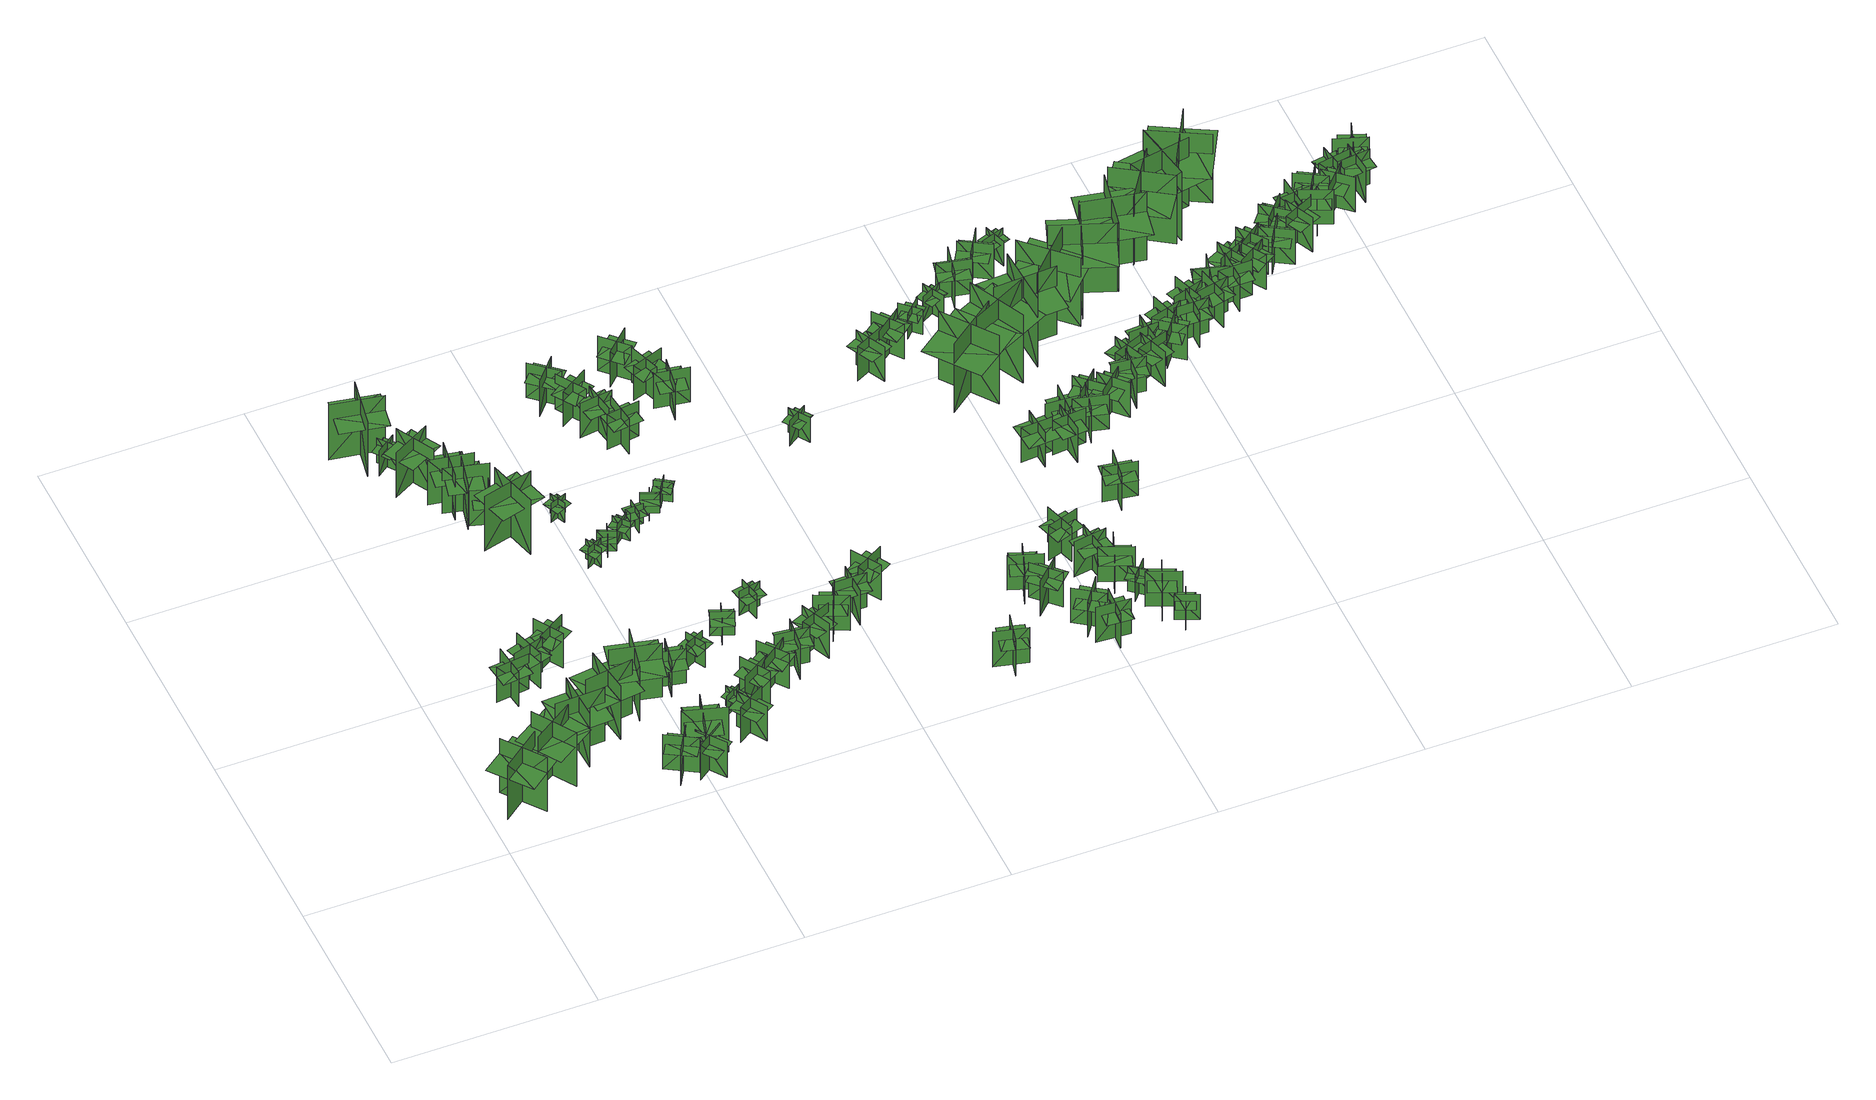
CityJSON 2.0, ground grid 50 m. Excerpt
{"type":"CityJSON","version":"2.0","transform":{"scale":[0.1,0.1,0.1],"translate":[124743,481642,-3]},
"CityObjects":{
"tree1":{"type":"SolitaryVegetationObject","geometry":[{"type":"MultiSurface","lod":"1","boundaries":[[[0,1,2]],[[0,2,3]],[[4,5,6]],[[4,6,7]],[[8,9,10]],[[8,10,11]],[[8,11,12]],[[8,12,13]]]}]},
"tree2":{"type":"SolitaryVegetationObject","geometry":[{"type":"MultiSurface","lod":"1","boundaries":[[[14,15,16]],[[14,16,17]],[[18,19,20]],[[18,20,21]],[[22,23,24]],[[22,24,25]],[[22,25,26]],[[22,26,27]]]}]},
"tree3":{"type":"SolitaryVegetationObject","geometry":[{"type":"MultiSurface","lod":"1","boundaries":[[[28,29,30]],[[28,30,31]],[[32,33,34]],[[32,34,35]],[[36,37,38]],[[36,38,39]],[[36,40,41]],[[36,41,37]]]}]},
"tree4":{"type":"SolitaryVegetationObject","geometry":[{"type":"MultiSurface","lod":"1","boundaries":[[[42,43,44]],[[42,44,45]],[[46,47,48]],[[46,48,49]],[[50,51,52]],[[50,52,53]],[[50,53,54]],[[50,54,55]]]}]},
"tree5":{"type":"SolitaryVegetationObject","geometry":[{"type":"MultiSurface","lod":"1","boundaries":[[[56,57,58]],[[56,58,59]],[[60,61,62]],[[60,62,63]],[[64,65,66]],[[64,66,67]],[[64,68,69]],[[64,69,65]]]}]},
"tree6":{"type":"SolitaryVegetationObject","geometry":[{"type":"MultiSurface","lod":"1","boundaries":[[[70,71,72]],[[70,72,73]],[[74,75,76]],[[74,76,77]],[[78,79,80]],[[78,80,81]],[[78,81,82]],[[78,82,83]]]}]},
"tree7":{"type":"SolitaryVegetationObject","geometry":[{"type":"MultiSurface","lod":"1","boundaries":[[[84,85,86]],[[84,86,87]],[[88,89,90]],[[88,90,91]],[[92,93,94]],[[92,94,95]],[[92,96,97]],[[92,97,93]]]}]},
"tree8":{"type":"SolitaryVegetationObject","geometry":[{"type":"MultiSurface","lod":"1","boundaries":[[[98,99,100]],[[98,100,101]],[[102,103,104]],[[102,104,105]],[[106,107,108]],[[106,108,109]],[[106,110,111]],[[106,111,107]]]}]},
"tree9":{"type":"SolitaryVegetationObject","geometry":[{"type":"MultiSurface","lod":"1","boundaries":[[[112,113,114]],[[112,114,115]],[[116,117,118]],[[116,118,119]],[[120,121,122]],[[120,122,123]],[[120,124,125]],[[120,125,121]]]}]},
"tree10":{"type":"SolitaryVegetationObject","geometry":[{"type":"MultiSurface","lod":"1","boundaries":[[[126,127,128]],[[126,128,129]],[[130,131,132]],[[130,132,133]],[[134,135,136]],[[134,136,137]],[[134,137,138]],[[134,138,139]]]}]},
"tree11":{"type":"SolitaryVegetationObject","geometry":[{"type":"MultiSurface","lod":"1","boundaries":[[[140,141,142]],[[140,142,143]],[[144,145,146]],[[144,146,147]],[[148,149,150]],[[148,150,151]],[[148,152,153]],[[148,153,149]]]}]},
"tree12":{"type":"SolitaryVegetationObject","geometry":[{"type":"MultiSurface","lod":"1","boundaries":[[[154,155,156]],[[154,156,157]],[[158,159,160]],[[158,160,161]],[[162,163,164]],[[162,164,165]],[[162,166,167]],[[162,167,163]]]}]},
"tree13":{"type":"SolitaryVegetationObject","geometry":[{"type":"MultiSurface","lod":"1","boundaries":[[[168,169,170]],[[168,170,171]],[[172,173,174]],[[172,174,175]],[[176,177,178]],[[176,178,179]],[[176,180,181]],[[176,181,177]]]}]},
"tree14":{"type":"SolitaryVegetationObject","geometry":[{"type":"MultiSurface","lod":"1","boundaries":[[[182,183,184]],[[182,184,185]],[[186,187,188]],[[186,188,189]],[[190,191,192]],[[190,192,193]],[[190,194,195]],[[190,195,191]]]}]},
"tree15":{"type":"SolitaryVegetationObject","geometry":[{"type":"MultiSurface","lod":"1","boundaries":[[[196,197,198]],[[196,198,199]],[[200,201,202]],[[200,202,203]],[[204,205,206]],[[204,206,207]],[[204,208,209]],[[204,209,205]]]}]},
"tree16":{"type":"SolitaryVegetationObject","geometry":[{"type":"MultiSurface","lod":"1","boundaries":[[[210,211,212]],[[210,212,213]],[[214,215,216]],[[214,216,217]],[[218,219,220]],[[218,220,221]],[[218,222,223]],[[218,223,219]]]}]},
"tree17":{"type":"SolitaryVegetationObject","geometry":[{"type":"MultiSurface","lod":"1","boundaries":[[[224,225,226]],[[224,226,227]],[[228,229,230]],[[228,230,231]],[[232,233,234]],[[232,234,235]],[[232,236,237]],[[232,237,233]]]}]},
"tree18":{"type":"SolitaryVegetationObject","geometry":[{"type":"MultiSurface","lod":"1","boundaries":[[[238,239,240]],[[238,240,241]],[[242,243,244]],[[242,244,245]],[[246,247,248]],[[246,248,249]],[[246,249,250]],[[246,250,251]]]}]},
"tree19":{"type":"SolitaryVegetationObject","geometry":[{"type":"MultiSurface","lod":"1","boundaries":[[[252,253,254]],[[252,254,255]],[[256,257,258]],[[256,258,259]],[[260,261,262]],[[260,262,263]],[[260,264,265]],[[260,265,261]]]}]},
"tree20":{"type":"SolitaryVegetationObject","geometry":[{"type":"MultiSurface","lod":"1","boundaries":[[[266,267,268]],[[266,268,269]],[[270,271,272]],[[270,272,273]],[[274,275,276]],[[274,276,277]],[[274,278,279]],[[274,279,275]]]}]},
"tree21":{"type":"SolitaryVegetationObject","geometry":[{"type":"MultiSurface","lod":"1","boundaries":[[[280,281,282]],[[280,282,283]],[[284,285,286]],[[284,286,287]],[[288,289,290]],[[288,290,291]],[[288,292,293]],[[288,293,289]]]}]},
"tree22":{"type":"SolitaryVegetationObject","geometry":[{"type":"MultiSurface","lod":"1","boundaries":[[[294,295,296]],[[294,296,297]],[[298,299,300]],[[298,300,301]],[[302,303,304]],[[302,304,305]],[[302,306,307]],[[302,307,303]]]}]},
"tree23":{"type":"SolitaryVegetationObject","geometry":[{"type":"MultiSurface","lod":"1","boundaries":[[[308,309,310]],[[308,310,311]],[[312,313,314]],[[312,314,315]],[[316,317,318]],[[316,318,319]],[[316,319,320]],[[316,320,321]]]}]},
"tree24":{"type":"SolitaryVegetationObject","geometry":[{"type":"MultiSurface","lod":"1","boundaries":[[[322,323,324]],[[322,324,325]],[[326,327,328]],[[326,328,329]],[[330,331,332]],[[330,332,333]],[[330,333,334]],[[330,334,335]]]}]},
"tree25":{"type":"SolitaryVegetationObject","geometry":[{"type":"MultiSurface","lod":"1","boundaries":[[[336,337,338]],[[336,338,339]],[[340,341,342]],[[340,342,343]],[[344,345,346]],[[344,346,347]],[[344,348,349]],[[344,349,345]]]}]},
"tree26":{"type":"SolitaryVegetationObject","geometry":[{"type":"MultiSurface","lod":"1","boundaries":[[[350,351,352]],[[350,352,353]],[[354,355,356]],[[354,356,357]],[[358,359,360]],[[358,360,361]],[[358,361,362]],[[358,362,363]]]}]},
"tree27":{"type":"SolitaryVegetationObject","geometry":[{"type":"MultiSurface","lod":"1","boundaries":[[[364,365,366]],[[364,366,367]],[[368,369,370]],[[368,370,371]],[[372,373,374]],[[372,374,375]],[[372,375,376]],[[372,376,377]]]}]},
"tree28":{"type":"SolitaryVegetationObject","geometry":[{"type":"MultiSurface","lod":"1","boundaries":[[[378,379,380]],[[378,380,381]],[[382,383,384]],[[382,384,385]],[[386,387,388]],[[386,388,389]],[[386,390,391]],[[386,391,387]]]}]},
"tree29":{"type":"SolitaryVegetationObject","geometry":[{"type":"MultiSurface","lod":"1","boundaries":[[[392,393,394]],[[392,394,395]],[[396,397,398]],[[396,398,399]],[[400,401,402]],[[400,402,403]],[[400,403,404]],[[400,404,405]]]}]},
"tree30":{"type":"SolitaryVegetationObject","geometry":[{"type":"MultiSurface","lod":"1","boundaries":[[[406,407,408]],[[406,408,409]],[[410,411,412]],[[410,412,413]],[[414,415,416]],[[414,416,417]],[[414,417,418]],[[414,418,419]]]}]},
"tree31":{"type":"SolitaryVegetationObject","geometry":[{"type":"MultiSurface","lod":"1","boundaries":[[[420,421,422]],[[420,422,423]],[[424,425,426]],[[424,426,427]],[[428,429,430]],[[428,430,431]],[[428,432,433]],[[428,433,429]]]}]},
"tree32":{"type":"SolitaryVegetationObject","geometry":[{"type":"MultiSurface","lod":"1","boundaries":[[[434,435,436]],[[434,436,437]],[[438,439,440]],[[438,440,441]],[[442,443,444]],[[442,444,445]],[[442,445,446]],[[442,446,447]]]}]},
"tree33":{"type":"SolitaryVegetationObject","geometry":[{"type":"MultiSurface","lod":"1","boundaries":[[[448,449,450]],[[448,450,451]],[[452,453,454]],[[452,454,455]],[[456,457,458]],[[456,458,459]],[[456,459,460]],[[456,460,461]]]}]},
"tree34":{"type":"SolitaryVegetationObject","geometry":[{"type":"MultiSurface","lod":"1","boundaries":[[[462,463,464]],[[462,464,465]],[[466,467,468]],[[466,468,469]],[[470,471,472]],[[470,472,473]],[[470,473,474]],[[470,474,475]]]}]},
"tree35":{"type":"SolitaryVegetationObject","geometry":[{"type":"MultiSurface","lod":"1","boundaries":[[[476,477,478]],[[476,478,479]],[[480,481,482]],[[480,482,483]],[[484,485,486]],[[484,486,487]],[[484,488,489]],[[484,489,485]]]}]},
"tree36":{"type":"SolitaryVegetationObject","geometry":[{"type":"MultiSurface","lod":"1","boundaries":[[[490,491,492]],[[490,492,493]],[[494,495,496]],[[494,496,497]],[[498,499,500]],[[498,500,501]],[[498,501,502]],[[498,502,503]]]}]},
"tree37":{"type":"SolitaryVegetationObject","geometry":[{"type":"MultiSurface","lod":"1","boundaries":[[[504,505,506]],[[504,506,507]],[[508,509,510]],[[508,510,511]],[[512,513,514]],[[512,514,515]],[[512,516,517]],[[512,517,513]]]}]},
"tree38":{"type":"SolitaryVegetationObject","geometry":[{"type":"MultiSurface","lod":"1","boundaries":[[[518,519,520]],[[518,520,521]],[[522,523,524]],[[522,524,525]],[[526,527,528]],[[526,528,529]],[[526,530,531]],[[526,531,527]]]}]},
"tree39":{"type":"SolitaryVegetationObject","geometry":[{"type":"MultiSurface","lod":"1","boundaries":[[[532,533,534]],[[532,534,535]],[[536,537,538]],[[536,538,539]],[[540,541,542]],[[540,542,543]],[[540,544,545]],[[540,545,541]]]}]},
"tree40":{"type":"SolitaryVegetationObject","geometry":[{"type":"MultiSurface","lod":"1","boundaries":[[[546,547,548]],[[546,548,549]],[[550,551,552]],[[550,552,553]],[[554,555,556]],[[554,556,557]],[[554,558,559]],[[554,559,555]]]}]},
"tree41":{"type":"SolitaryVegetationObject","geometry":[{"type":"MultiSurface","lod":"1","boundaries":[[[560,561,562]],[[560,562,563]],[[564,565,566]],[[564,566,567]],[[568,569,570]],[[568,570,571]],[[568,572,573]],[[568,573,569]]]}]},
"tree42":{"type":"SolitaryVegetationObject","geometry":[{"type":"MultiSurface","lod":"1","boundaries":[[[574,575,576]],[[574,576,577]],[[578,579,580]],[[578,580,581]],[[582,583,584]],[[582,584,585]],[[582,586,587]],[[582,587,583]]]}]},
"tree43":{"type":"SolitaryVegetationObject","geometry":[{"type":"MultiSurface","lod":"1","boundaries":[[[588,589,590]],[[588,590,591]],[[592,593,594]],[[592,594,595]],[[596,597,598]],[[596,598,599]],[[596,600,601]],[[596,601,597]]]}]},
"tree44":{"type":"SolitaryVegetationObject","geometry":[{"type":"MultiSurface","lod":"1","boundaries":[[[602,603,604]],[[602,604,605]],[[606,607,608]],[[606,608,609]],[[610,611,612]],[[610,612,613]],[[610,614,615]],[[610,615,611]]]}]},
"tree45":{"type":"SolitaryVegetationObject","geometry":[{"type":"MultiSurface","lod":"1","boundaries":[[[616,617,618]],[[616,618,619]],[[620,621,622]],[[620,622,623]],[[624,625,626]],[[624,626,627]],[[624,628,629]],[[624,629,625]]]}]},
"tree46":{"type":"SolitaryVegetationObject","geometry":[{"type":"MultiSurface","lod":"1","boundaries":[[[630,631,632]],[[630,632,633]],[[634,635,636]],[[634,636,637]],[[638,639,640]],[[638,640,641]],[[638,642,643]],[[638,643,639]]]}]},
"tree47":{"type":"SolitaryVegetationObject","geometry":[{"type":"MultiSurface","lod":"1","boundaries":[[[644,645,646]],[[644,646,647]],[[648,649,650]],[[648,650,651]],[[652,653,654]],[[652,654,655]],[[652,656,657]],[[652,657,653]]]}]},
"tree48":{"type":"SolitaryVegetationObject","geometry":[{"type":"MultiSurface","lod":"1","boundaries":[[[658,659,660]],[[658,660,661]],[[662,663,664]],[[662,664,665]],[[666,667,668]],[[666,668,669]],[[666,670,671]],[[666,671,667]]]}]},
"tree49":{"type":"SolitaryVegetationObject","geometry":[{"type":"MultiSurface","lod":"1","boundaries":[[[672,673,674]],[[672,674,675]],[[676,677,678]],[[676,678,679]],[[680,681,682]],[[680,682,683]],[[680,684,685]],[[680,685,681]]]}]},
"tree50":{"type":"SolitaryVegetationObject","geometry":[{"type":"MultiSurface","lod":"1","boundaries":[[[686,687,688]],[[686,688,689]],[[690,691,692]],[[690,692,693]],[[694,695,696]],[[694,696,697]],[[694,698,699]],[[694,699,695]]]}]},
"tree51":{"type":"SolitaryVegetationObject","geometry":[{"type":"MultiSurface","lod":"1","boundaries":[[[700,701,702]],[[700,702,703]],[[704,705,706]],[[704,706,707]],[[708,709,710]],[[708,710,711]],[[708,712,713]],[[708,713,709]]]}]},
"tree52":{"type":"SolitaryVegetationObject","geometry":[{"type":"MultiSurface","lod":"1","boundaries":[[[714,715,716]],[[714,716,717]],[[718,719,720]],[[718,720,721]],[[722,723,724]],[[722,724,725]],[[722,726,727]],[[722,727,723]]]}]},
"tree53":{"type":"SolitaryVegetationObject","geometry":[{"type":"MultiSurface","lod":"1","boundaries":[[[728,729,730]],[[728,730,731]],[[732,733,734]],[[732,734,735]],[[736,737,738]],[[736,738,739]],[[736,740,741]],[[736,741,737]]]}]},
"tree54":{"type":"SolitaryVegetationObject","geometry":[{"type":"MultiSurface","lod":"1","boundaries":[[[742,743,744]],[[742,744,745]],[[746,747,748]],[[746,748,749]],[[750,751,752]],[[750,752,753]],[[750,754,755]],[[750,755,751]]]}]},
"tree55":{"type":"SolitaryVegetationObject","geometry":[{"type":"MultiSurface","lod":"1","boundaries":[[[756,757,758]],[[756,758,759]],[[760,761,762]],[[760,762,763]],[[764,765,766]],[[764,766,767]],[[764,768,769]],[[764,769,765]]]}]},
"tree56":{"type":"SolitaryVegetationObject","geometry":[{"type":"MultiSurface","lod":"1","boundaries":[[[770,771,772]],[[770,772,773]],[[774,775,776]],[[774,776,777]],[[778,779,780]],[[778,780,781]],[[778,782,783]],[[778,783,779]]]}]},
"tree57":{"type":"SolitaryVegetationObject","geometry":[{"type":"MultiSurface","lod":"1","boundaries":[[[784,785,786]],[[784,786,787]],[[788,789,790]],[[788,790,791]],[[792,793,794]],[[792,794,795]],[[792,796,797]],[[792,797,793]]]}]},
"tree58":{"type":"SolitaryVegetationObject","geometry":[{"type":"MultiSurface","lod":"1","boundaries":[[[798,799,800]],[[798,800,801]],[[802,803,804]],[[802,804,805]],[[806,807,808]],[[806,808,809]],[[806,810,811]],[[806,811,807]]]}]},
"tree59":{"type":"SolitaryVegetationObject","geometry":[{"type":"MultiSurface","lod":"1","boundaries":[[[812,813,814]],[[812,814,815]],[[816,817,818]],[[816,818,819]],[[820,821,822]],[[820,822,823]],[[820,824,825]],[[820,825,821]]]}]},
"tree60":{"type":"SolitaryVegetationObject","geometry":[{"type":"MultiSurface","lod":"1","boundaries":[[[826,827,828]],[[826,828,829]],[[830,831,832]],[[830,832,833]],[[834,835,836]],[[834,836,837]],[[834,838,839]],[[834,839,835]]]}]},
"tree61":{"type":"SolitaryVegetationObject","geometry":[{"type":"MultiSurface","lod":"1","boundaries":[[[840,841,842]],[[840,842,843]],[[844,845,846]],[[844,846,847]],[[848,849,850]],[[848,850,851]],[[848,851,852]],[[848,852,853]]]}]},
"tree62":{"type":"SolitaryVegetationObject","geometry":[{"type":"MultiSurface","lod":"1","boundaries":[[[854,855,856]],[[854,856,857]],[[858,859,860]],[[858,860,861]],[[862,863,864]],[[862,864,865]],[[862,865,866]],[[862,866,867]]]}]},
"tree63":{"type":"SolitaryVegetationObject","geometry":[{"type":"MultiSurface","lod":"1","boundaries":[[[868,869,870]],[[868,870,871]],[[872,873,874]],[[872,874,875]],[[876,877,878]],[[876,878,879]],[[876,880,881]],[[876,881,877]]]}]},
"tree64":{"type":"SolitaryVegetationObject","geometry":[{"type":"MultiSurface","lod":"1","boundaries":[[[882,883,884]],[[882,884,885]],[[886,887,888]],[[886,888,889]],[[890,891,892]],[[890,892,893]],[[890,894,895]],[[890,895,891]]]}]},
"tree65":{"type":"SolitaryVegetationObject","geometry":[{"type":"MultiSurface","lod":"1","boundaries":[[[896,897,898]],[[896,898,899]],[[900,901,902]],[[900,902,903]],[[904,905,906]],[[904,906,907]],[[904,908,909]],[[904,909,905]]]}]},
"tree66":{"type":"SolitaryVegetationObject","geometry":[{"type":"MultiSurface","lod":"1","boundaries":[[[910,911,912]],[[910,912,913]],[[914,915,916]],[[914,916,917]],[[918,919,920]],[[918,920,921]],[[918,922,923]],[[918,923,919]]]}]},
"tree67":{"type":"SolitaryVegetationObject","geometry":[{"type":"MultiSurface","lod":"1","boundaries":[[[924,925,926]],[[924,926,927]],[[928,929,930]],[[928,930,931]],[[932,933,934]],[[932,934,935]],[[932,936,937]],[[932,937,933]]]}]},
"tree68":{"type":"SolitaryVegetationObject","geometry":[{"type":"MultiSurface","lod":"1","boundaries":[[[938,939,940]],[[938,940,941]],[[942,943,944]],[[942,944,945]],[[946,947,948]],[[946,948,949]],[[946,949,950]],[[946,950,951]]]}]},
"tree69":{"type":"SolitaryVegetationObject","geometry":[{"type":"MultiSurface","lod":"1","boundaries":[[[952,953,954]],[[952,954,955]],[[956,957,958]],[[956,958,959]],[[960,961,962]],[[960,962,963]],[[960,964,965]],[[960,965,961]]]}]},
"tree70":{"type":"SolitaryVegetationObject","geometry":[{"type":"MultiSurface","lod":"1","boundaries":[[[966,967,968]],[[966,968,969]],[[970,971,972]],[[970,972,973]],[[974,975,976]],[[974,976,977]],[[974,978,979]],[[974,979,975]]]}]},
"tree71":{"type":"SolitaryVegetationObject","geometry":[{"type":"MultiSurface","lod":"1","boundaries":[[[980,981,982]],[[980,982,983]],[[984,985,986]],[[984,986,987]],[[988,989,990]],[[988,990,991]],[[988,992,993]],[[988,993,989]]]}]},
"tree72":{"type":"SolitaryVegetationObject","geometry":[{"type":"MultiSurface","lod":"1","boundaries":[[[994,995,996]],[[994,996,997]],[[998,999,1000]],[[998,1000,1001]],[[1002,1003,1004]],[[1002,1004,1005]],[[1002,1005,1006]],[[1002,1006,1007]]]}]},
"tree73":{"type":"SolitaryVegetationObject","geometry":[{"type":"MultiSurface","lod":"1","boundaries":[[[1008,1009,1010]],[[1008,1010,1011]],[[1012,1013,1014]],[[1012,1014,1015]],[[1016,1017,1018]],[[1016,1018,1019]],[[1016,1020,1021]],[[1016,1021,1017]]]}]},
"tree74":{"type":"SolitaryVegetationObject","geometry":[{"type":"MultiSurface","lod":"1","boundaries":[[[1022,1023,1024]],[[1022,1024,1025]],[[1026,1027,1028]],[[1026,1028,1029]],[[1030,1031,1032]],[[1030,1032,1033]],[[1030,1034,1035]],[[1030,1035,1031]]]}]},
"tree75":{"type":"SolitaryVegetationObject","geometry":[{"type":"MultiSurface","lod":"1","boundaries":[[[1036,1037,1038]],[[1036,1038,1039]],[[1040,1041,1042]],[[1040,1042,1043]],[[1044,1045,1046]],[[1044,1046,1047]],[[1044,1048,1049]],[[1044,1049,1045]]]}]},
"tree76":{"type":"SolitaryVegetationObject","geometry":[{"type":"MultiSurface","lod":"1","boundaries":[[[1050,1051,1052]],[[1050,1052,1053]],[[1054,1055,1056]],[[1054,1056,1057]],[[1058,1059,1060]],[[1058,1060,1061]],[[1058,1061,1062]],[[1058,1062,1063]]]}]},
"tree77":{"type":"SolitaryVegetationObject","geometry":[{"type":"MultiSurface","lod":"1","boundaries":[[[1064,1065,1066]],[[1064,1066,1067]],[[1068,1069,1070]],[[1068,1070,1071]],[[1072,1073,1074]],[[1072,1074,1075]],[[1072,1076,1077]],[[1072,1077,1073]]]}]},
"tree78":{"type":"SolitaryVegetationObject","geometry":[{"type":"MultiSurface","lod":"1","boundaries":[[[1078,1079,1080]],[[1078,1080,1081]],[[1082,1083,1084]],[[1082,1084,1085]],[[1086,1087,1088]],[[1086,1088,1089]],[[1086,1090,1091]],[[1086,1091,1087]]]}]},
"tree79":{"type":"SolitaryVegetationObject","geometry":[{"type":"MultiSurface","lod":"1","boundaries":[[[1092,1093,1094]],[[1092,1094,1095]],[[1096,1097,1098]],[[1096,1098,1099]],[[1100,1101,1102]],[[1100,1102,1103]],[[1100,1104,1105]],[[1100,1105,1101]]]}]},
"tree80":{"type":"SolitaryVegetationObject","geometry":[{"type":"MultiSurface","lod":"1","boundaries":[[[1106,1107,1108]],[[1106,1108,1109]],[[1110,1111,1112]],[[1110,1112,1113]],[[1114,1115,1116]],[[1114,1116,1117]],[[1114,1118,1119]],[[1114,1119,1115]]]}]},
"tree81":{"type":"SolitaryVegetationObject","geometry":[{"type":"MultiSurface","lod":"1","boundaries":[[[1120,1121,1122]],[[1120,1122,1123]],[[1124,1125,1126]],[[1124,1126,1127]],[[1128,1129,1130]],[[1128,1130,1131]],[[1128,1131,1132]],[[1128,1132,1133]]]}]},
"tree82":{"type":"SolitaryVegetationObject","geometry":[{"type":"MultiSurface","lod":"1","boundaries":[[[1134,1135,1136]],[[1134,1136,1137]],[[1138,1139,1140]],[[1138,1140,1141]],[[1142,1143,1144]],[[1142,1144,1145]],[[1142,1146,1147]],[[1142,1147,1143]]]}]},
"tree83":{"type":"SolitaryVegetationObject","geometry":[{"type":"MultiSurface","lod":"1","boundaries":[[[1148,1149,1150]],[[1148,1150,1151]],[[1152,1153,1154]],[[1152,1154,1155]],[[1156,1157,1158]],[[1156,1158,1159]],[[1156,1160,1161]],[[1156,1161,1157]]]}]},
"tree84":{"type":"SolitaryVegetationObject","geometry":[{"type":"MultiSurface","lod":"1","boundaries":[[[1162,1163,1164]],[[1162,1164,1165]],[[1166,1167,1168]],[[1166,1168,1169]],[[1170,1171,1172]],[[1170,1172,1173]],[[1170,1174,1175]],[[1170,1175,1171]]]}]},
"tree85":{"type":"SolitaryVegetationObject","geometry":[{"type":"MultiSurface","lod":"1","boundaries":[[[1176,1177,1178]],[[1176,1178,1179]],[[1180,1181,1182]],[[1180,1182,1183]],[[1184,1185,1186]],[[1184,1186,1187]],[[1184,1187,1188]],[[1184,1188,1189]]]}]},
"tree86":{"type":"SolitaryVegetationObject","geometry":[{"type":"MultiSurface","lod":"1","boundaries":[[[1190,1191,1192]],[[1190,1192,1193]],[[1194,1195,1196]],[[1194,1196,1197]],[[1198,1199,1200]],[[1198,1200,1201]],[[1198,1202,1203]],[[1198,1203,1199]]]}]},
"tree87":{"type":"SolitaryVegetationObject","geometry":[{"type":"MultiSurface","lod":"1","boundaries":[[[1204,1205,1206]],[[1204,1206,1207]],[[1208,1209,1210]],[[1208,1210,1211]],[[1212,1213,1214]],[[1212,1214,1215]],[[1212,1216,1217]],[[1212,1217,1213]]]}]},
"tree88":{"type":"SolitaryVegetationObject","geometry":[{"type":"MultiSurface","lod":"1","boundaries":[[[1218,1219,1220]],[[1218,1220,1221]],[[1222,1223,1224]],[[1222,1224,1225]],[[1226,1227,1228]],[[1226,1228,1229]],[[1226,1230,1231]],[[1226,1231,1227]]]}]},
"tree89":{"type":"SolitaryVegetationObject","geometry":[{"type":"MultiSurface","lod":"1","boundaries":[[[1232,1233,1234]],[[1232,1234,1235]],[[1236,1237,1238]],[[1236,1238,1239]],[[1240,1241,1242]],[[1240,1242,1243]],[[1240,1243,1244]],[[1240,1244,1245]]]}]},
"tree90":{"type":"SolitaryVegetationObject","geometry":[{"type":"MultiSurface","lod":"1","boundaries":[[[1246,1247,1248]],[[1246,1248,1249]],[[1250,1251,1252]],[[1250,1252,1253]],[[1254,1255,1256]],[[1254,1256,1257]],[[1254,1258,1259]],[[1254,1259,1255]]]}]},
"tree91":{"type":"SolitaryVegetationObject","geometry":[{"type":"MultiSurface","lod":"1","boundaries":[[[1260,1261,1262]],[[1260,1262,1263]],[[1264,1265,1266]],[[1264,1266,1267]],[[1268,1269,1270]],[[1268,1270,1271]],[[1268,1271,1272]],[[1268,1272,1273]]]}]},
"tree92":{"type":"SolitaryVegetationObject","geometry":[{"type":"MultiSurface","lod":"1","boundaries":[[[1274,1275,1276]],[[1274,1276,1277]],[[1278,1279,1280]],[[1278,1280,1281]],[[1282,1283,1284]],[[1282,1284,1285]],[[1282,1285,1286]],[[1282,1286,1287]]]}]},
"tree93":{"type":"SolitaryVegetationObject","geometry":[{"type":"MultiSurface","lod":"1","boundaries":[[[1288,1289,1290]],[[1288,1290,1291]],[[1292,1293,1294]],[[1292,1294,1295]],[[1296,1297,1298]],[[1296,1298,1299]],[[1296,1300,1301]],[[1296,1301,1297]]]}]},
"tree94":{"type":"SolitaryVegetationObject","geometry":[{"type":"MultiSurface","lod":"1","boundaries":[[[1302,1303,1304]],[[1302,1304,1305]],[[1306,1307,1308]],[[1306,1308,1309]],[[1310,1311,1312]],[[1310,1312,1313]],[[1310,1314,1315]],[[1310,1315,1311]]]}]},
"tree95":{"type":"SolitaryVegetationObject","geometry":[{"type":"MultiSurface","lod":"1","boundaries":[[[1316,1317,1318]],[[1316,1318,1319]],[[1320,1321,1322]],[[1320,1322,1323]],[[1324,1325,1326]],[[1324,1326,1327]],[[1324,1327,1328]],[[1324,1328,1329]]]}]},
"tree96":{"type":"SolitaryVegetationObject","geometry":[{"type":"MultiSurface","lod":"1","boundaries":[[[1330,1331,1332]],[[1330,1332,1333]],[[1334,1335,1336]],[[1334,1336,1337]],[[1338,1339,1340]],[[1338,1340,1341]],[[1338,1342,1343]],[[1338,1343,1339]]]}]},
"tree97":{"type":"SolitaryVegetationObject","geometry":[{"type":"MultiSurface","lod":"1","boundaries":[[[1344,1345,1346]],[[1344,1346,1347]],[[1348,1349,1350]],[[1348,1350,1351]],[[1352,1353,1354]],[[1352,1354,1355]],[[1352,1356,1357]],[[1352,1357,1353]]]}]},
"tree98":{"type":"SolitaryVegetationObject","geometry":[{"type":"MultiSurface","lod":"1","boundaries":[[[1358,1359,1360]],[[1358,1360,1361]],[[1362,1363,1364]],[[1362,1364,1365]],[[1366,1367,1368]],[[1366,1368,1369]],[[1366,1370,1371]],[[1366,1371,1367]]]}]},
"tree99":{"type":"SolitaryVegetationObject","geometry":[{"type":"MultiSurface","lod":"1","boundaries":[[[1372,1373,1374]],[[1372,1374,1375]],[[1376,1377,1378]],[[1376,1378,1379]],[[1380,1381,1382]],[[1380,1382,1383]],[[1380,1384,1385]],[[1380,1385,1381]]]}]},
"tree100":{"type":"SolitaryVegetationObject","geometry":[{"type":"MultiSurface","lod":"1","boundaries":[[[1386,1387,1388]],[[1386,1388,1389]],[[1390,1391,1392]],[[1390,1392,1393]],[[1394,1395,1396]],[[1394,1396,1397]],[[1394,1398,1399]],[[1394,1399,1395]]]}]},
"tree101":{"type":"SolitaryVegetationObject","geometry":[{"type":"MultiSurface","lod":"1","boundaries":[[[1400,1401,1402]],[[1400,1402,1403]],[[1404,1405,1406]],[[1404,1406,1407]],[[1408,1409,1410]],[[1408,1410,1411]],[[1408,1412,1413]],[[1408,1413,1409]]]}]},
"tree102":{"type":"SolitaryVegetationObject","geometry":[{"type":"MultiSurface","lod":"1","boundaries":[[[1414,1415,1416]],[[1414,1416,1417]],[[1418,1419,1420]],[[1418,1420,1421]],[[1422,1423,1424]],[[1422,1424,1425]],[[1422,1426,1427]],[[1422,1427,1423]]]}]},
"tree103":{"type":"SolitaryVegetationObject","geometry":[{"type":"MultiSurface","lod":"1","boundaries":[[[1428,1429,1430]],[[1428,1430,1431]],[[1432,1433,1434]],[[1432,1434,1435]],[[1436,1437,1438]],[[1436,1438,1439]],[[1436,1440,1441]],[[1436,1441,1437]]]}]},
"tree104":{"type":"SolitaryVegetationObject","geometry":[{"type":"MultiSurface","lod":"1","boundaries":[[[1442,1443,1444]],[[1442,1444,1445]],[[1446,1447,1448]],[[1446,1448,1449]],[[1450,1451,1452]],[[1450,1452,1453]],[[1450,1454,1455]],[[1450,1455,1451]]]}]},
"tree105":{"type":"SolitaryVegetationObject","geometry":[{"type":"MultiSurface","lod":"1","boundaries":[[[1456,1457,1458]],[[1456,1458,1459]],[[1460,1461,1462]],[[1460,1462,1463]],[[1464,1465,1466]],[[1464,1466,1467]],[[1464,1468,1469]],[[1464,1469,1465]]]}]}
},
"vertices":[
[133,169,12],[36,94,12],[36,95,182],[133,169,182],[53,180,12],[127,83,12],[127,83,182],[53,180,182],[53,180,134],[4,143,134],[79,46,134],[127,83,134],[175,120,134],[101,217,134],
[150,229,14],[217,127,14],[217,127,183],[150,229,183],[133,150,14],[235,217,14],[235,217,183],[133,150,183],[133,150,136],[167,99,136],[269,166,136],[235,217,136],[202,268,136],[100,201,136],
[236,444,21],[154,434,21],[154,434,131],[236,444,131],[184,484,21],[194,402,21],[194,402,131],[184,484,131],[229,443,102],[154,434,102],[158,402,102],[233,411,102],[225,476,102],[150,467,102],
[208,228,15],[330,233,15],[330,233,184],[208,228,184],[267,172,15],[263,294,15],[263,294,184],[267,172,184],[267,172,137],[328,175,137],[323,296,137],[263,294,137],[202,291,137],[207,170,137],
[237,514,22],[261,435,22],[261,435,132],[237,514,132],[206,456,22],[285,481,22],[285,481,132],[206,456,132],[239,508,104],[261,435,104],[292,445,104],[270,517,104],[207,498,104],[230,426,104],
[300,271,16],[420,288,16],[420,288,185],[300,271,185],[364,222,16],[347,342,16],[347,342,185],[364,222,185],[364,222,138],[425,230,138],[407,351,138],[347,342,138],[287,333,138],[304,213,138],
[352,529,22],[282,485,22],[282,485,131],[352,529,131],[289,543,22],[332,473,22],[332,473,131],[289,543,131],[346,525,103],[282,485,103],[299,458,103],[363,497,103],[329,553,103],[265,513,103],
[411,95,22],[482,53,22],[482,53,131],[411,95,131],[427,32,22],[470,103,22],[470,103,131],[427,32,131],[417,92,103],[482,53,103],[499,81,103],[434,120,103],[400,64,103],[465,25,103],
[533,15,22],[484,81,22],[484,81,131],[533,15,131],[542,79,22],[475,30,22],[475,30,131],[542,79,131],[528,20,103],[484,81,103],[457,62,103],[502,1,103],[555,39,103],[510,101,103],
[451,378,17],[425,259,17],[425,259,187],[451,378,187],[383,335,17],[501,308,17],[501,308,187],[383,335,187],[383,335,139],[369,275,139],[488,249,139],[501,308,139],[515,367,139],[396,394,139],
[495,47,21],[524,149,21],[524,149,162],[495,47,162],[568,88,21],[466,118,21],[466,118,162],[568,88,162],[498,56,126],[524,149,126],[484,161,126],[457,67,126],[538,44,126],[565,138,126],
[111,1283,18],[239,1261,18],[239,1261,190],[111,1283,190],[170,1200,18],[193,1327,18],[193,1327,190],[170,1200,190],[122,1281,145],[239,1261,145],[248,1311,145],[131,1332,145],[113,1231,145],[230,1210,145],
[557,112,22],[525,147,22],[525,147,85],[557,112,85],[559,149,22],[523,118,22],[523,118,85],[559,149,85],[554,115,69],[525,147,69],[511,135,69],[540,103,69],[568,127,69],[539,160,69],
[194,1189,21],[241,1224,21],[241,1224,99],[194,1189,99],[240,1182,21],[205,1230,21],[205,1230,99],[240,1182,99],[198,1192,79],[241,1224,79],[227,1243,79],[184,1210,79],[212,1173,79],[255,1205,79],
[202,1114,19],[296,1165,19],[296,1165,160],[202,1114,160],[283,1091,19],[233,1184,19],[233,1184,160],[283,1091,160],[210,1119,123],[296,1165,123],[276,1202,123],[190,1156,123],[230,1082,123],[316,1128,123],
[295,998,18],[312,1103,18],[312,1103,159],[295,998,159],[363,1048,18],[258,1065,18],[258,1065,159],[363,1048,159],[297,1007,122],[312,1103,122],[270,1110,122],[255,1014,122],[338,1000,122],[353,1096,122],
[310,959,19],[334,1062,19],[334,1062,160],[310,959,160],[381,1003,19],[277,1028,19],[277,1028,160],[381,1003,160],[312,968,123],[334,1062,123],[293,1072,123],[271,977,123],[352,958,123],[375,1052,123],
[497,353,6],[572,338,6],[572,338,114],[497,353,114],[525,310,6],[540,386,6],[540,386,114],[525,310,114],[525,310,84],[563,302,84],[578,378,84],[540,386,84],[502,394,84],[487,318,84],
[316,966,21],[395,942,21],[395,942,131],[316,966,131],[347,909,21],[371,988,21],[371,988,131],[347,909,131],[322,964,102],[395,942,102],[404,973,102],[332,995,102],[313,933,102],[385,911,102],
[317,882,19],[443,916,19],[443,916,191],[317,882,191],[407,832,19],[373,957,19],[373,957,191],[407,832,191],[328,885,147],[443,916,147],[430,966,147],[315,935,147],[342,836,147],[456,867,147],
[660,85,21],[616,155,21],[616,155,130],[660,85,130],[674,149,21],[604,105,21],[604,105,130],[674,149,130],[656,91,102],[616,155,102],[588,138,102],[629,74,102],[684,109,102],[643,173,102],
[608,194,19],[648,219,19],[648,219,82],[608,194,82],[645,186,19],[620,226,19],[620,226,82],[645,186,82],[612,196,65],[648,219,65],[638,235,65],[602,212,65],[621,180,65],[658,203,65],
[638,403,7],[589,377,7],[589,377,84],[638,403,84],[603,414,7],[629,365,7],[629,365,84],[603,414,84],[603,414,62],[579,401,62],[604,352,62],[629,365,62],[654,378,62],[628,427,62],
[506,738,23],[545,758,23],[545,758,85],[506,738,85],[534,729,23],[513,768,23],[513,768,85],[534,729,85],[534,729,68],[554,739,68],[533,778,68],[513,768,68],[494,757,68],[515,718,68],
[666,255,20],[710,185,20],[710,185,129],[666,255,129],[652,191,20],[722,235,20],[722,235,129],[652,191,129],[670,249,101],[710,185,101],[738,203,101],[697,267,101],[642,232,101],[682,168,101],
[487,903,22],[528,920,22],[528,920,83],[487,903,83],[515,892,22],[497,932,22],[497,932,83],[515,892,83],[515,892,66],[535,901,66],[517,941,66],[497,932,66],[476,923,66],[494,883,66],
[559,753,23],[575,794,23],[575,794,85],[559,753,85],[586,764,23],[545,780,23],[545,780,85],[586,764,85],[586,764,67],[594,785,67],[553,801,67],[545,780,67],[537,760,67],[578,744,67],
[719,285,20],[770,219,20],[770,219,130],[719,285,130],[711,220,20],[777,270,20],[777,270,130],[711,220,130],[724,279,101],[770,219,101],[795,239,101],[750,299,101],[698,259,101],[744,199,101],
[710,466,7],[692,414,7],[692,414,84],[710,466,84],[677,451,7],[729,432,7],[729,432,84],[677,451,84],[677,451,62],[668,425,62],[720,406,62],[729,432,62],[738,458,62],[686,477,62],
[595,782,23],[629,811,23],[629,811,84],[595,782,84],[625,780,23],[596,814,23],[596,814,84],[625,780,84],[625,780,67],[641,794,67],[613,828,67],[596,814,67],[579,799,67],[608,766,67],
[762,286,20],[845,277,20],[845,277,130],[762,286,130],[804,235,20],[813,318,20],[813,318,130],[804,235,130],[769,285,102],[845,277,102],[848,310,102],[773,318,102],[766,253,102],[841,245,102],
[674,820,23],[630,819,23],[630,819,85],[674,820,85],[653,841,23],[654,796,23],[654,796,85],[653,841,85],[653,841,68],[631,840,68],[632,796,68],[654,796,68],[676,797,68],[675,841,68],
[783,515,7],[795,461,7],[795,461,84],[783,515,84],[763,484,7],[817,496,7],[817,496,84],[763,484,84],[763,484,62],[769,457,62],[823,469,62],[817,496,62],[811,523,62],[757,511,62],
[706,862,24],[689,821,24],[689,821,85],[706,862,85],[679,850,24],[720,834,24],[720,834,85],[679,850,85],[679,850,68],[670,830,68],[712,814,68],[720,834,68],[728,855,68],[687,871,68],
[889,272,18],[857,348,18],[857,348,128],[889,272,128],[913,333,18],[837,300,18],[837,300,128],[913,333,128],[887,278,99],[857,348,99],[827,335,99],[857,266,99],[917,291,99],[887,361,99],
[752,885,24],[728,848,24],[728,848,85],[752,885,85],[723,879,24],[760,854,24],[760,854,85],[723,879,85],[723,879,68],[711,860,68],[748,836,68],[760,854,68],[773,873,68],[736,897,68],
[592,1290,17],[654,1235,17],[654,1235,127],[592,1290,127],[597,1224,17],[651,1286,17],[651,1286,127],[597,1224,127],[597,1285,98],[654,1235,98],[676,1259,98],[619,1309,98],[576,1260,98],[633,1210,98],
[702,1218,17],[632,1174,17],[632,1174,127],[702,1218,127],[638,1232,17],[682,1162,17],[682,1162,127],[638,1232,127],[696,1214,99],[632,1174,99],[650,1146,99],[713,1187,99],[678,1242,99],[614,1201,99],
[652,1125,18],[734,1137,18],[734,1137,127],[652,1125,127],[705,1087,18],[692,1168,18],[692,1168,127],[705,1087,127],[659,1126,99],[734,1137,99],[729,1170,99],[654,1158,99],[664,1094,99],[739,1105,99],
[952,391,19],[918,316,19],[918,316,129],[952,391,129],[891,368,19],[967,334,19],[967,334,129],[891,368,129],[949,385,100],[918,316,100],[948,303,100],[979,372,100],[919,398,100],[888,329,100],
[775,1080,18],[693,1069,18],[693,1069,128],[775,1080,128],[723,1119,18],[733,1037,18],[733,1037,128],[723,1119,128],[768,1079,99],[693,1069,99],[697,1037,99],[772,1047,99],[763,1112,99],[688,1102,99],
[946,384,21],[1028,385,21],[1028,385,130],[946,384,130],[993,339,21],[992,421,21],[992,421,130],[993,339,130],[953,384,102],[1028,385,102],[1028,418,102],[952,417,102],[953,351,102],[1029,352,102],
[1088,448,20],[1017,406,20],[1017,406,130],[1088,448,130],[1024,464,20],[1067,393,20],[1067,393,130],[1024,464,130],[1082,444,101],[1017,406,101],[1034,378,101],[1098,416,101],[1065,473,101],[1000,434,101],
[836,1304,19],[777,1246,19],[777,1246,128],[836,1304,128],[771,1304,19],[829,1245,19],[829,1245,128],[771,1304,128],[831,1299,100],[777,1246,100],[800,1223,100],[854,1276,100],[808,1322,100],[754,1269,100],
[886,1213,19],[808,1186,19],[808,1186,128],[886,1213,128],[826,1241,19],[854,1163,19],[854,1163,128],[826,1241,128],[879,1211,100],[808,1186,100],[819,1155,100],[890,1180,100],[868,1242,100],[797,1216,100],
[868,1093,20],[881,1175,20],[881,1175,129],[868,1093,129],[921,1132,20],[839,1145,20],[839,1145,129],[921,1132,129],[869,1100,101],[881,1175,101],[849,1180,101],[837,1105,101],[902,1095,101],[914,1170,101],
[1269,139,18],[1249,59,18],[1249,59,128],[1269,139,128],[1214,105,18],[1294,85,18],[1294,85,128],[1214,105,128],[1268,133,99],[1249,59,99],[1281,51,99],[1299,125,99],[1236,141,99],[1218,67,99],
[1069,914,24],[1118,947,24],[1118,947,102],[1069,914,102],[1115,906,24],[1082,955,24],[1082,955,102],[1115,906,102],[1073,917,82],[1118,947,82],[1105,967,82],[1060,936,82],[1086,898,82],[1131,928,82],
[1354,252,24],[1381,330,24],[1381,330,133],[1354,252,133],[1413,281,24],[1335,308,24],[1335,308,133],[1413,281,133],[1357,259,105],[1381,330,105],[1351,341,105],[1326,269,105],[1388,248,105],[1412,320,105],
[1371,269,24],[1429,210,24],[1429,210,133],[1371,269,133],[1371,204,24],[1430,262,24],[1430,262,133],[1371,204,133],[1376,264,105],[1429,210,105],[1452,233,105],[1399,287,105],[1352,241,105],[1406,187,105],
[1490,170,24],[1442,103,24],[1442,103,133],[1490,170,133],[1425,159,24],[1493,111,24],[1493,111,133],[1425,159,133],[1486,164,105],[1442,103,105],[1468,84,105],[1512,145,105],[1459,183,105],[1415,122,105],
[1501,124,24],[1496,41,24],[1496,41,134],[1501,124,134],[1452,80,24],[1535,75,24],[1535,75,134],[1452,80,134],[1500,117,105],[1496,41,105],[1529,39,105],[1533,115,105],[1468,119,105],[1463,43,105],
[1534,379,28],[1455,354,28],[1455,354,137],[1534,379,137],[1476,409,28],[1501,330,28],[1501,330,137],[1476,409,137],[1528,377,109],[1455,354,109],[1465,323,109],[1537,346,109],[1518,408,109],[1446,385,109],
[1488,285,27],[1569,298,27],[1569,298,136],[1488,285,136],[1540,247,27],[1528,329,27],[1528,329,136],[1540,247,136],[1495,287,108],[1569,298,108],[1565,330,108],[1490,319,108],[1499,254,108],[1574,265,108],
[1607,220,27],[1530,250,27],[1530,250,136],[1607,220,136],[1580,280,27],[1550,202,27],[1550,202,136],[1580,280,136],[1600,223,108],[1530,250,108],[1518,219,108],[1589,192,108],[1612,253,108],[1541,280,108],
[1342,1017,24],[1305,1091,24],[1305,1091,133],[1342,1017,133],[1363,1079,24],[1288,1042,24],[1288,1042,133],[1363,1079,133],[1339,1023,105],[1305,1091,105],[1276,1077,105],[1309,1009,105],[1368,1038,105],[1335,1105,105],
[1623,158,28],[1579,197,28],[1579,197,107],[1623,158,107],[1620,205,28],[1581,160,28],[1581,160,107],[1620,205,107],[1620,162,86],[1579,197,86],[1563,179,86],[1604,144,86],[1635,179,86],[1594,214,86],
[1613,80,27],[1644,157,27],[1644,157,137],[1613,80,137],[1673,106,27],[1596,137,27],[1596,137,137],[1673,106,137],[1616,87,109],[1644,157,109],[1614,169,109],[1585,99,109],[1646,74,109],[1674,144,109],
[1650,34,27],[1673,89,27],[1673,89,105],[1650,34,105],[1693,52,27],[1639,75,27],[1639,75,105],[1693,52,105],[1652,39,85],[1673,89,85],[1651,98,85],[1630,48,85],[1673,30,85],[1694,80,85],
[1359,1132,22],[1410,1066,22],[1410,1066,132],[1359,1132,132],[1351,1067,22],[1416,1118,22],[1416,1118,132],[1351,1067,132],[1363,1126,103],[1410,1066,103],[1435,1087,103],[1389,1146,103],[1337,1106,103],[1384,1046,103],
[1565,630,24],[1560,708,24],[1560,708,132],[1565,630,132],[1599,669,24],[1522,664,24],[1522,664,132],[1599,669,132],[1599,669,102],[1596,708,102],[1519,702,102],[1522,664,102],[1524,625,102],[1602,630,102],
[1451,878,12],[1575,972,12],[1575,972,227],[1451,878,227],[1553,863,12],[1460,987,12],[1460,987,227],[1553,863,227],[1553,863,167],[1615,910,167],[1522,1034,167],[1460,987,167],[1398,940,167],[1491,817,167],
[1483,1163,22],[1442,1121,22],[1442,1121,100],[1483,1163,100],[1436,1162,22],[1479,1121,22],[1479,1121,100],[1436,1162,100],[1479,1160,80],[1442,1121,80],[1459,1104,80],[1496,1144,80],[1463,1176,80],[1425,1137,80],
[1718,462,29],[1636,475,29],[1636,475,138],[1718,462,138],[1679,515,29],[1666,433,29],[1666,433,138],[1679,515,138],[1711,464,110],[1636,475,110],[1631,443,110],[1706,431,110],[1716,496,110],[1641,508,110],
[1637,614,24],[1629,697,24],[1629,697,133],[1637,614,133],[1678,665,24],[1595,657,24],[1595,657,133],[1678,665,133],[1636,621,105],[1629,697,105],[1596,693,105],[1603,618,105],[1668,624,105],[1661,700,105],
[1652,763,15],[1647,680,15],[1647,680,125],[1652,763,125],[1603,719,15],[1686,714,15],[1686,714,125],[1603,719,125],[1651,756,96],[1647,680,96],[1680,678,96],[1684,754,96],[1619,757,96],[1615,682,96],
[1495,1157,22],[1546,1185,22],[1546,1185,100],[1495,1157,100],[1539,1144,22],[1511,1196,22],[1511,1196,100],[1539,1144,100],[1499,1159,80],[1546,1185,80],[1535,1205,80],[1488,1180,80],[1510,1139,80],[1558,1164,80],
[1531,937,10],[1670,1007,10],[1670,1007,225],[1531,937,225],[1629,904,10],[1560,1043,10],[1560,1043,225],[1629,904,225],[1629,904,165],[1698,939,165],[1629,1077,165],[1560,1043,165],[1490,1008,165],[1560,870,165],
[1744,686,21],[1663,705,21],[1663,705,130],[1744,686,130],[1709,741,21],[1690,661,21],[1690,661,130],[1709,741,130],[1737,688,102],[1663,705,102],[1656,673,102],[1730,656,102],[1744,720,102],[1671,736,102],
[1687,718,16],[1745,777,16],[1745,777,126],[1687,718,126],[1753,719,16],[1693,777,16],[1693,777,126],[1753,719,126],[1692,723,97],[1745,777,97],[1721,800,97],[1669,746,97],[1716,700,97],[1768,754,97],
[1631,1196,21],[1550,1213,21],[1550,1213,131],[1631,1196,131],[1595,1251,21],[1577,1170,21],[1577,1170,131],[1595,1251,131],[1624,1197,102],[1550,1213,102],[1543,1182,102],[1617,1165,102],[1631,1229,102],[1557,1245,102],
[1602,1007,10],[1757,1014,10],[1757,1014,226],[1602,1007,226],[1678,937,10],[1671,1092,10],[1671,1092,226],[1678,937,226],[1678,937,165],[1755,940,165],[1748,1095,165],[1671,1092,165],[1593,1088,165],[1600,933,165],
[1737,703,20],[1797,760,20],[1797,760,129],[1737,703,129],[1802,702,20],[1746,762,20],[1746,762,129],[1802,702,129],[1742,708,101],[1797,760,101],[1775,784,101],[1720,732,101],[1764,684,101],[1819,736,101],
[1692,1218,21],[1621,1261,21],[1621,1261,131],[1692,1218,131],[1676,1281,21],[1633,1211,21],[1633,1211,131],[1676,1281,131],[1686,1222,102],[1621,1261,102],[1604,1233,102],[1669,1194,102],[1703,1250,102],[1638,1289,102],
[1785,774,19],[1867,765,19],[1867,765,129],[1785,774,129],[1826,723,19],[1835,805,19],[1835,805,129],[1826,723,129],[1792,773,100],[1867,765,100],[1870,797,100],[1795,806,100],[1788,741,100],[1863,732,100],
[1817,1017,10],[1706,1125,10],[1706,1125,226],[1817,1017,226],[1816,1120,10],[1708,1009,10],[1708,1009,226],[1816,1120,226],[1816,1120,165],[1761,1174,165],[1653,1063,165],[1708,1009,165],[1764,955,165],[1872,1066,165],
[1862,778,14],[1830,854,14],[1830,854,123],[1862,778,123],[1887,838,14],[1810,807,14],[1810,807,123],[1887,838,123],[1859,784,95],[1830,854,95],[1800,842,95],[1829,772,95],[1890,797,95],[1861,867,95],
[1687,1267,22],[1743,1287,22],[1743,1287,100],[1687,1267,100],[1729,1247,22],[1710,1303,22],[1710,1303,100],[1729,1247,100],[1692,1269,80],[1743,1287,80],[1736,1309,80],[1684,1291,80],[1700,1247,80],[1751,1265,80],
[1911,761,20],[1884,839,20],[1884,839,129],[1911,761,129],[1939,820,20],[1861,793,20],[1861,793,129],[1939,820,129],[1909,768,101],[1884,839,101],[1853,828,101],[1878,757,101],[1940,778,101],[1915,850,101],
[1864,854,13],[1946,860,13],[1946,860,123],[1864,854,123],[1913,812,13],[1907,894,13],[1907,894,123],[1913,812,123],[1871,855,95],[1946,860,95],[1944,893,95],[1868,887,95],[1873,822,95],[1948,827,95],
[1882,1180,12],[1829,1034,12],[1829,1034,228],[1882,1180,228],[1788,1137,12],[1934,1084,12],[1934,1084,228],[1788,1137,228],[1788,1137,167],[1762,1064,167],[1907,1011,167],[1934,1084,167],[1960,1157,167],[1814,1210,167],
[1988,877,20],[1938,811,20],[1938,811,129],[1988,877,129],[1924,868,20],[1989,818,20],[1989,818,129],[1924,868,129],[1984,872,101],[1938,811,101],[1964,792,101],[2010,852,101],[1958,891,101],[1912,831,101],
[1958,935,14],[1982,855,14],[1982,855,124],[1958,935,124],[1928,877,14],[2007,901,14],[2007,901,124],[1928,877,124],[1960,928,95],[1982,855,95],[2013,865,95],[1992,937,95],[1929,918,95],[1951,846,95],
[2031,926,20],[2030,843,20],[2030,843,129],[2031,926,129],[1984,880,20],[2067,879,20],[2067,879,129],[1984,880,129],[2031,919,101],[2030,843,101],[2062,843,101],[2063,919,101],[1998,920,101],[1997,844,101],
[1967,1236,11],[1937,1084,11],[1937,1084,226],[1967,1236,226],[1881,1178,11],[2033,1149,11],[2033,1149,226],[1881,1178,226],[1881,1178,166],[1866,1102,166],[2018,1073,166],[2033,1149,166],[2048,1225,166],[1895,1254,166],
[2027,975,13],[2054,896,13],[2054,896,123],[2027,975,123],[1999,916,13],[2077,942,13],[2077,942,123],[1999,916,123],[2030,968,95],[2054,896,95],[2085,907,95],[2061,979,95],[1999,958,95],[2023,886,95],
[2086,961,19],[2104,881,19],[2104,881,129],[2086,961,129],[2052,906,19],[2132,924,19],[2132,924,129],[2052,906,129],[2088,954,101],[2104,881,101],[2136,888,101],[2120,962,101],[2056,947,101],[2073,873,101],
[2151,957,13],[2071,978,13],[2071,978,123],[2151,957,123],[2118,1013,13],[2097,933,13],[2097,933,123],[2118,1013,123],[2144,959,94],[2071,978,94],[2063,946,94],[2136,927,94],[2152,991,94],[2079,1010,94],
[2087,1277,9],[2001,1148,9],[2001,1148,224],[2087,1277,224],[1985,1257,9],[2115,1172,9],[2115,1172,224],[1985,1257,224],[1985,1257,164],[1943,1192,164],[2072,1107,164],[2115,1172,164],[2157,1236,164],[2028,1322,164],
[2202,949,19],[2119,948,19],[2119,948,129],[2202,949,129],[2155,994,19],[2156,912,19],[2156,912,129],[2155,994,129],[2195,949,100],[2119,948,100],[2120,915,100],[2195,916,100],[2194,982,100],[2119,981,100],
[2143,987,14],[2211,1023,14],[2211,1023,122],[2143,986,122],[2192,971,14],[2156,1039,14],[2156,1039,122],[2192,971,122],[2192,971,92],[2226,989,92],[2190,1058,92],[2156,1039,92],[2122,1021,92],[2158,953,92],
[2186,1270,9],[2034,1243,9],[2034,1243,225],[2186,1270,225],[2102,1330,9],[2129,1177,9],[2129,1177,225],[2102,1330,225],[2102,1330,164],[2026,1316,164],[2053,1164,164],[2129,1177,164],[2205,1191,164],[2179,1343,164],
[2193,1022,19],[2238,953,19],[2238,953,128],[2193,1022,128],[2180,958,19],[2249,1003,19],[2249,1003,128],[2180,958,128],[2197,1016,100],[2238,953,100],[2266,971,100],[2224,1034,100],[2170,998,100],[2211,935,100],
[2198,1007,13],[2263,1058,13],[2263,1058,123],[2198,1007,123],[2263,1000,13],[2212,1065,13],[2212,1065,123],[2263,1000,123],[2204,1012,95],[2263,1058,95],[2243,1084,95],[2184,1037,95],[2224,986,95],[2283,1033,95],
[2238,1257,11],[2102,1331,11],[2102,1331,226],[2238,1257,226],[2209,1356,11],[2135,1220,11],[2135,1220,226],[2209,1356,226],[2209,1356,166],[2141,1393,166],[2067,1257,166],[2135,1220,166],[2204,1183,166],[2277,1319,166],
[2328,1000,19],[2257,1042,19],[2257,1042,128],[2328,1000,128],[2311,1063,19],[2269,992,19],[2269,992,128],[2311,1063,128],[2321,1003,100],[2257,1042,100],[2240,1014,100],[2305,975,100],[2338,1031,100],[2274,1070,100],
[2350,1058,13],[2286,1111,13],[2286,1111,123],[2350,1058,123],[2343,1123,13],[2290,1060,13],[2290,1060,123],[2343,1123,123],[2344,1063,95],[2286,1111,95],[2265,1086,95],[2323,1038,95],[2365,1088,95],[2307,1136,95],
[2379,1020,19],[2344,1095,19],[2344,1095,128],[2379,1020,128],[2401,1082,19],[2326,1046,19],[2326,1046,128],[2401,1082,128],[2376,1027,100],[2344,1095,100],[2314,1081,100],[2347,1013,100],[2406,1041,100],[2373,1109,100],
[2420,1118,14],[2338,1109,14],[2338,1109,123],[2420,1118,123],[2369,1159,14],[2378,1076,14],[2378,1076,123],[2369,1159,123],[2413,1117,95],[2338,1109,95],[2341,1077,95],[2417,1084,95],[2410,1149,95],[2335,1142,95],
[2440,1139,19],[2408,1063,19],[2408,1063,128],[2440,1139,128],[2380,1114,19],[2456,1082,19],[2456,1082,128],[2380,1114,128],[2437,1133,100],[2408,1063,100],[2438,1050,100],[2467,1120,100],[2407,1146,100],[2378,1076,100],
[2394,1171,13],[2466,1130,13],[2466,1130,123],[2394,1171,123],[2412,1108,13],[2453,1180,13],[2453,1180,123],[2412,1108,123],[2400,1167,95],[2466,1130,95],[2482,1158,95],[2417,1196,95],[2384,1139,95],[2450,1101,95],
[2450,1095,19],[2506,1156,19],[2506,1156,128],[2450,1095,128],[2515,1098,19],[2454,1154,19],[2454,1154,128],[2515,1098,128],[2455,1100,100],[2506,1156,100],[2482,1178,100],[2431,1122,100],[2479,1078,100],[2530,1134,100],
[2505,1136,13],[2490,1217,13],[2490,1217,123],[2505,1136,123],[2541,1190,13],[2460,1175,13],[2460,1175,123],[2541,1190,123],[2503,1143,95],[2490,1217,95],[2458,1211,95],[2471,1137,95],[2535,1149,95],[2522,1223,95],
[2498,1158,19],[2580,1167,19],[2580,1167,129],[2498,1158,129],[2549,1117,19],[2540,1200,19],[2540,1200,129],[2549,1117,129],[2505,1159,101],[2580,1167,101],[2576,1199,101],[2501,1191,101],[2508,1126,101],[2583,1134,101],
[2576,1262,15],[2548,1184,15],[2548,1184,124],[2576,1262,124],[2517,1233,15],[2595,1206,15],[2595,1206,124],[2517,1233,124],[2574,1255,96],[2548,1184,96],[2579,1173,96],[2604,1244,96],[2543,1266,96],[2517,1195,96]
]}
